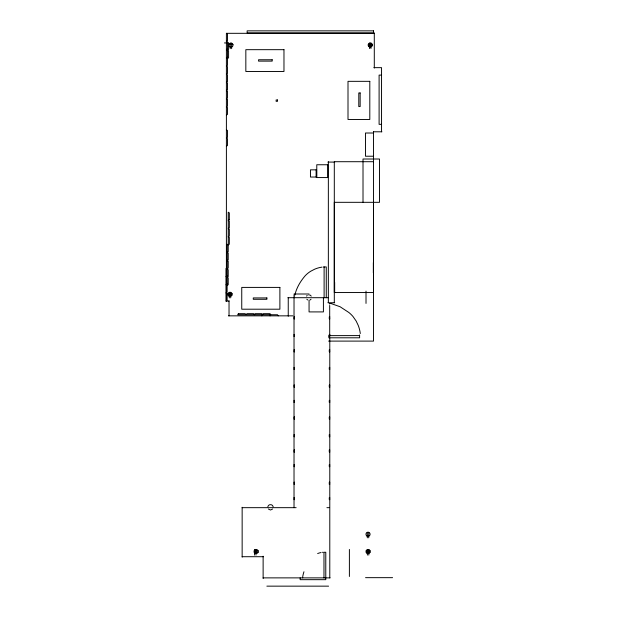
<?xml version="1.0" encoding="UTF-8"?>
<svg xmlns="http://www.w3.org/2000/svg" width="617" height="617" viewBox="0 0 617 617"><rect width="100%" height="100%" fill="white"/><g stroke="black" fill="none" stroke-linecap="round" stroke-linejoin="round"><path stroke-width="0.93" d="M229.323 297.864L229.323 292.435M230.234 48.666L230.234 43.236M230.727 297.864L230.727 292.435M231.645 48.666L231.645 43.236M254.59 555.076L254.59 549.647M255.993 555.076L255.993 549.647M367.323 537.816L367.323 532.386M367.393 555.076L367.393 549.647M368.727 537.816L368.727 532.386M368.804 555.076L368.804 549.647M369.537 48.566L369.537 43.136M370.948 48.566L370.948 43.136M373.524 202.322L373.524 292.543L334.306 292.543L334.306 202.322L379.486 202.322L379.486 159.009L363.012 159.009L363.012 202.322M302.677 577.851L302.716 577.188M294.517 297.679L294.556 297.016M294.833 295.173C296.476 287.9 300.417 281.252 305.268 275.668A27.811 27.811 0 0 1 310.621 271.303L314.624 269.213A29.994 29.994 0 0 1 320.362 267.416L322.074 267.115M267.824 506.765C268.225 503.912 272.776 503.912 273.169 506.765M261.878 315.842L263.243 313.667L270.053 313.667L270.732 314.755L270.053 315.842L269.374 314.755M306.58 296.114L307.181 295.412M311.022 299.245L310.081 299.978M272.606 509.025L270.501 510.02L268.395 509.025M227.496 48.982L226.4 49.661L228.583 51.026L228.583 57.836L227.496 58.515L226.4 57.836L227.496 57.15M227.496 50.339L228.583 49.661L228.583 42.851L226.4 41.486L227.496 40.807L227.496 33.997L226.4 33.318L226.4 301.081M226.4 115.047L227.496 114.369L227.496 107.551L226.4 106.872L227.496 106.193L227.496 99.383L226.4 98.697L227.496 98.018L227.496 91.208L226.4 90.529L227.496 89.843L227.496 83.033L226.4 82.354L227.496 81.675L227.496 74.865L226.4 74.179L227.496 73.5L227.496 66.69L226.4 66.004L227.496 65.325L227.496 42.172M226.408 146.198L227.496 145.519L227.496 138.709L226.408 138.031L227.496 137.344L227.496 130.534L226.408 129.855M227.133 275.884L226.046 276.563L228.221 277.928L228.221 284.738L227.133 285.416L226.046 284.738L227.133 284.059M227.133 277.249L228.221 276.563L228.221 269.752L226.046 268.387L226.046 301.081L229.03 301.081M226.046 301.081L227.133 300.402L227.133 293.592L226.046 292.913L227.133 292.227L227.133 269.074M322.444 552.308L323.1 552.261M323.416 266.968L326.27 266.93L326.27 297.702M226.4 33.318L374.295 33.318M373.91 67.654L381.545 67.654L381.545 131.791M381.545 75.097L379.1 75.097L379.1 124.349L381.545 124.349M373.524 131.791L381.931 131.791M373.524 133.01L365.465 133.01L365.465 156.224L373.524 156.224M373.524 161.708L334.306 161.708L334.306 302.746M327.966 162.086L334.692 162.086M294.024 294L309.063 294M287.884 297.702L328.259 297.702M327.935 302.746L334.661 302.746M228.452 315.842L292.844 315.842M294.024 316.791L294.486 316.791L294.486 318.889L294.024 318.92M329.779 316.791L329.316 316.791L329.316 318.889L329.779 318.92M294.024 317.477L294.486 317.477M329.316 317.477L329.779 317.477M294.024 318.241L294.486 318.241M329.316 318.241L329.779 318.241M294.024 334.422L294.486 334.422L294.486 336.52L294.024 336.543M294.024 335.1L294.486 335.1M329.316 335.1L329.779 335.1M359.626 335.594L328.853 335.633L328.853 337.8L359.626 337.8L359.595 334.946M294.024 335.864L294.486 335.864M329.316 335.864L329.779 335.864M328.56 341.101L373.524 341.101L373.524 131.591M294.024 349.762L294.486 349.762L294.486 351.86L294.024 351.883M329.779 349.762L329.316 349.762L329.316 351.86L329.779 351.883M294.024 350.441L294.486 350.441M329.316 350.441L329.779 350.441M294.024 351.204L294.486 351.204M329.316 351.204L329.779 351.204M294.024 367.416L294.486 367.416L294.486 369.514L294.024 369.537M329.779 367.416L329.316 367.416L329.316 369.514L329.779 369.537M294.024 368.094L294.486 368.094M329.316 368.094L329.779 368.094M294.024 368.858L294.486 368.858M329.316 368.858L329.779 368.858M294.024 385.039L294.486 385.039L294.486 387.137L294.024 387.168M329.779 385.039L329.316 385.039L329.316 387.137L329.779 387.168M294.024 385.725L294.486 385.725M329.316 385.725L329.779 385.725M294.024 386.481L294.486 386.481M329.316 386.481L329.779 386.481M294.024 400.379L294.486 400.379L294.486 402.477L294.024 402.508M329.779 400.379L329.316 400.379L329.316 402.477L329.779 402.508M294.024 401.058L294.486 401.058M329.316 401.058L329.779 401.058M294.024 401.821L294.486 401.821M329.316 401.821L329.779 401.821M294.024 416.999L294.486 416.999M329.316 416.999L329.779 416.999M294.024 417.678L294.486 417.678M329.316 417.678L329.779 417.678M294.024 418.442L294.486 418.442M329.316 418.442L329.779 418.442M294.024 419.12L294.486 419.12L294.486 417.023M329.779 419.12L329.316 419.12L329.316 417.023M294.024 434.623L294.486 434.623M329.316 434.623L329.779 434.623M294.024 435.309L294.486 435.309M329.316 435.309L329.779 435.309M294.024 436.072L294.486 436.072M329.316 436.072L329.779 436.072M294.024 436.751L294.486 436.751L294.486 434.653M329.779 436.751L329.316 436.751L329.316 434.653M294.024 449.963L294.486 449.963M329.316 449.963L329.779 449.963M294.024 450.641L294.486 450.641M329.316 450.641L329.779 450.641M294.024 451.405L294.486 451.405M329.316 451.405L329.779 451.405M294.024 452.091L294.486 452.091L294.486 449.986M329.779 452.091L329.316 452.091L329.316 449.986M294.024 464.562L294.486 464.562L294.486 466.668L294.024 466.691M329.779 464.562L329.316 464.562L329.316 466.668L329.779 466.691M294.024 465.249L294.486 465.249M329.316 465.249L329.779 465.249M294.024 466.012L294.486 466.012M329.316 466.012L329.779 466.012M294.024 482.193L294.486 482.193L294.486 484.291M329.779 482.193L329.316 482.193L329.316 484.291M294.024 482.872L294.486 482.872M329.316 482.872L329.779 482.872M294.024 483.635L294.486 483.635M329.316 483.635L329.779 483.635M294.024 484.322L294.486 484.322M329.316 484.322L329.779 484.322M294.024 497.533L294.486 497.533L294.486 499.631L294.024 499.654M329.779 497.533L329.316 497.533L329.316 499.631L329.779 499.654M294.024 498.212L294.486 498.212M329.316 498.212L329.779 498.212M294.024 498.976L294.486 498.976M329.316 498.976L329.779 498.976M242.149 507.668L296.145 507.668M326.917 507.668L329.046 507.668M242.149 556.711L263.436 556.711M365.549 577.659L392.589 577.659M263.127 577.874L330.11 577.874M266.86 586.15L328.599 586.15M224.411 42.943L226.786 42.943M368.341 44.293L372.306 44.293M229.038 44.393L233.002 44.401M368.341 45.704L372.306 45.704M228.128 293.592L232.092 293.599M228.128 295.003L232.092 295.011M366.197 550.804L370.161 550.811M254.235 550.804L258.207 550.811M366.197 552.215L370.161 552.215M254.235 552.215L258.199 552.215M331.09 303.549L340.067 306.734L348.744 312.418A29.215 29.215 0 0 1 353.047 316.583L356.148 321.033L358.238 325.421A34.837 34.837 0 0 1 360.012 331.691L360.297 333.542M310.081 295.049L311.253 296.114M307.752 299.978L306.811 299.245M278.228 315.842L277.542 314.755L246.214 314.755L246.893 313.667L253.703 313.667L254.389 314.755L255.068 313.667L261.878 313.667L262.557 314.755M374.295 32.909L374.295 68.04M373.347 262.634L373.347 272.861M366.012 291.101L366.012 303.417M349.392 549.446L349.392 576.486M334.661 282.316L334.661 292.543M334.483 262.634L334.483 272.861M329.694 304.112L329.694 303.417A6.679 6.679 0 0 1 330.38 303.464M329.694 305.454L329.694 334.275M329.786 337.8L329.786 577.874M329.586 334.946L329.586 335.633M328.352 161.708L328.352 302.746M324.11 266.93L324.11 297.702M323.971 577.874L323.971 552.261L325.776 552.261L325.776 579.672L300.155 579.672L300.155 577.874M323.416 297.772L323.416 311.909L309.063 311.909L309.063 300.178M316.112 169.845L316.112 177.04M309.063 294.857L309.063 295.242M294.024 294.857L294.024 507.668M288.247 297.702L288.247 316.22M263.127 556.226L263.127 578.515M242.149 507.274L242.149 557.151M229.03 300.71L229.03 315.842M317.647 553.565A19.027 19.027 0 0 1 321.079 552.524M302.777 576.494A26.215 26.215 0 0 1 303.957 571.758M238.378 313.667L237.699 314.755L245.875 314.755L245.188 313.667L238.378 313.667M229.316 219.691L228.221 220.369L229.316 221.056L229.316 227.866L228.221 228.545L229.316 229.231L229.316 236.041L228.221 236.72L229.316 237.398L229.316 244.209L228.221 244.895L227.133 244.209L227.133 268.734L228.221 268.048L228.221 261.238L227.133 260.559L228.221 259.88L228.221 253.063L227.133 252.384L228.221 251.705L228.221 212.202L229.316 212.88L229.316 219.691M373.524 30.85L247.147 30.85L247.147 32.909L373.524 32.909L373.524 30.85M283.974 49.676L245.836 49.676L245.836 71.472L283.974 71.472L283.974 49.676M272.182 59.756L258.554 59.756L258.554 61.122L272.182 61.122L272.182 59.756M369.799 81.336L348.003 81.336L348.003 119.474L369.799 119.474L369.799 81.336M360.151 92.943L358.786 92.943L358.786 106.564L360.151 106.564L360.151 92.943M277.488 99.969L276.131 99.969L276.131 101.335L277.488 101.335L277.488 99.969M327.673 164.754L316.776 164.754L316.776 177.565L327.673 177.565L327.673 164.754M316.583 169.845L310.459 169.845L310.459 177.04L316.583 177.04L316.583 169.845M279.887 287.406L241.748 287.406L241.748 309.202L279.887 309.202L279.887 287.406M266.891 297.926L253.271 297.926L253.271 299.291L266.891 299.291L266.891 297.926M329.779 334.422L329.316 334.422L329.316 336.52L329.779 336.543L329.779 334.445M367.061 553.302A2.067 2.067 0 0 0 370.161 551.513A2.067 2.067 0 0 0 367.061 549.724A2.067 2.067 0 0 0 367.061 553.302M366.992 536.034A2.067 2.067 0 0 0 370.092 534.245A2.067 2.067 0 0 0 366.992 532.456A2.067 2.067 0 0 0 366.992 536.034M254.929 553.187A2.067 2.067 0 0 0 258.191 551.721A2.067 2.067 0 0 0 255.291 549.624A2.067 2.067 0 0 0 254.929 553.187M228.992 296.091A2.067 2.067 0 0 0 232.092 294.301A2.067 2.067 0 0 0 228.992 292.512A2.067 2.067 0 0 0 228.992 296.091M229.902 46.892A2.067 2.067 0 0 0 233.002 45.103A2.067 2.067 0 0 0 229.902 43.313A2.067 2.067 0 0 0 229.902 46.892M369.028 46.676A2.067 2.067 0 0 0 372.298 45.211A2.067 2.067 0 0 0 369.398 43.113A2.067 2.067 0 0 0 369.028 46.676"/></g></svg>
